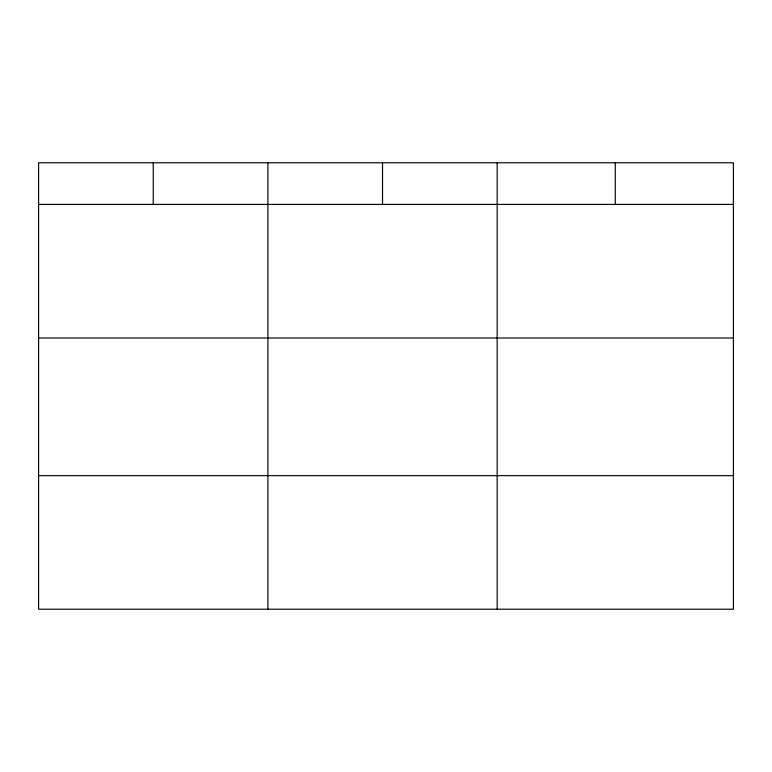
<?xml version="1.0" encoding="UTF-8"?>
<svg xmlns="http://www.w3.org/2000/svg" width="772" height="772" viewBox="0 0 772 772"><rect width="100%" height="100%" fill="white"/><g stroke="black" fill="none" stroke-linecap="round" stroke-linejoin="round"><path stroke-width="1.16" d="M733.4 338.001L733.4 162.776L38.6 162.776L38.6 609.224L733.4 609.224L733.4 338.001L38.6 338.001M38.6 204.416L733.4 204.416M38.6 475.639L733.4 475.639M615.284 162.776L615.284 204.416M497.168 162.776L497.168 609.224M382.526 162.776L382.526 204.416M267.884 162.776L267.884 609.224M153.242 162.776L153.242 204.416"/></g></svg>
